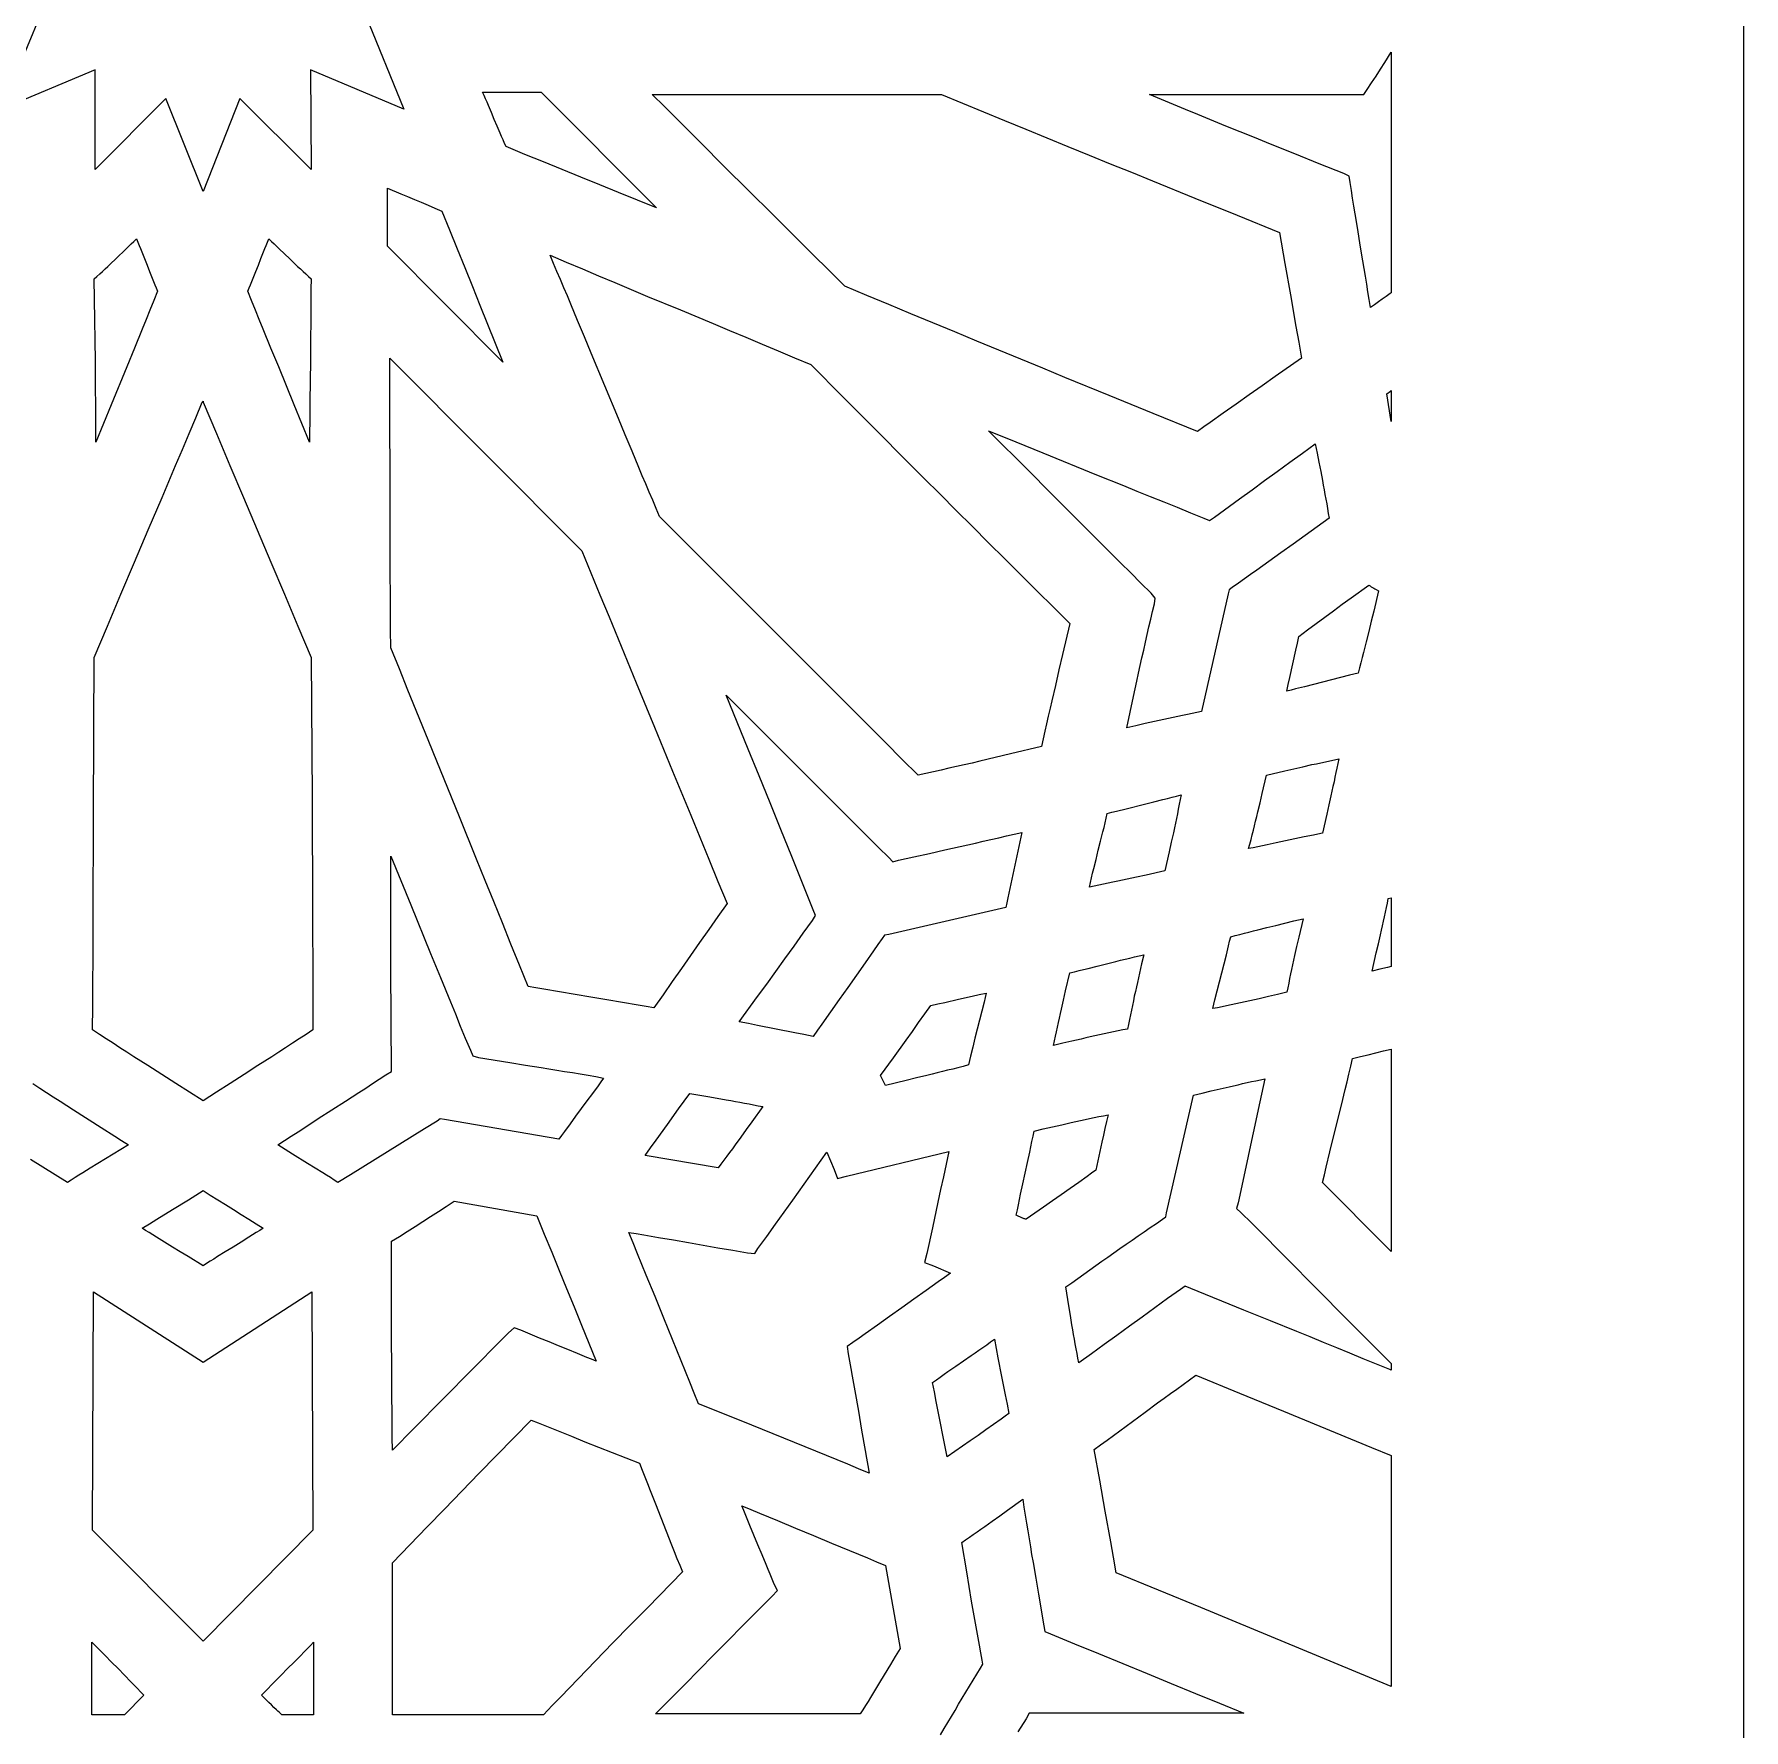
# Model space of a CAD drawing. Extents: x -500 to 500, y -1000 to 1000.
# Drawn here: x 257.5 to 500, y -258.1 to -17.6 of the extents above; entities that cross this region are included whole.
import ezdxf

# ---------------------------------------------------------------- set-up
doc = ezdxf.new("R2010")
doc.units = 0
doc.layers.add('LAYER_1', color=18, linetype='CONTINUOUS')

msp = doc.modelspace()

# ---------------------------------------------------------------- linework, layer by layer
at = {"layer": 'LAYER_1'}
for points in [[(-500, -1000), (500, -1000), (500, 1000), (-500, 1000)], [(450, -54.3), (449.83, -54.42), (449.27, -54.82), (448.72, -55.21), (448.17, -55.6), (447.61, -55.99), (447.05, -56.38), (446.87, -55.27), (446.7, -54.17), (446.52, -53.06), (446.34, -51.95), (445.97, -49.74), (445.61, -47.52), (445.24, -45.31), (444.88, -43.1), (444.7, -41.99), (444.52, -40.88), (444.34, -39.78), (444.17, -38.67), (444.05, -37.74), (443.25, -37.39), (439.79, -36.01), (436.34, -34.61), (432.88, -33.22), (431.16, -32.52), (429.44, -31.82), (427.71, -31.12), (425.99, -30.42), (424.27, -29.72), (422.56, -29.01), (420.84, -28.3), (419.13, -27.59), (417.42, -26.88), (415.71, -26.17), (446.13, -26.17), (446.59, -25.47), (447.21, -24.51), (447.84, -23.56), (448.46, -22.59), (449.08, -21.63), (450, -20.19)], [(345.78, -42.26), (340.42, -40.09), (337.75, -39), (335.08, -37.92), (332.41, -36.83), (329.76, -35.74), (327.11, -34.66), (324.46, -33.57), (324.25, -33.1), (324.04, -32.61), (323.83, -32.13), (323.62, -31.65), (323.2, -30.67), (322.79, -29.7), (322.38, -28.72), (321.97, -27.75), (321.76, -27.26), (321.55, -26.78), (321.34, -26.3), (321.12, -25.82), (329.42, -25.82)], [(389.2, -27.4), (392.18, -28.63), (395.17, -29.87), (398.16, -31.09), (401.15, -32.32), (404.15, -33.55), (407.14, -34.77), (410.14, -35.99), (413.14, -37.21), (416.13, -38.43), (422.14, -40.87), (428.14, -43.3), (434.14, -45.73), (434.92, -50.16), (435.7, -54.6), (436.48, -59.06), (436.87, -61.31), (437.26, -63.56), (433.54, -66.16), (431.69, -67.47), (429.84, -68.77), (427.99, -70.07), (426.16, -71.37), (424.33, -72.67), (423.42, -73.33), (422.51, -73.98), (416.24, -71.42), (409.98, -68.85), (403.72, -66.29), (400.59, -65), (397.46, -63.72), (394.34, -62.43), (391.21, -61.14), (388.09, -59.85), (384.97, -58.56), (381.85, -57.27), (378.73, -55.97), (375.62, -54.67), (372.51, -53.37), (365.68, -46.6), (362.27, -43.21), (358.85, -39.81), (355.44, -36.41), (352.03, -33), (350.32, -31.3), (348.62, -29.59), (346.91, -27.88), (345.2, -26.17), (386.22, -26.17)], [(309.55, -40.26), (310.5, -40.66), (311.46, -41.06), (312.42, -41.46), (313.4, -41.87), (314.37, -42.29), (315.36, -42.72), (316.44, -45.37), (317.52, -48.04), (318.6, -50.71), (319.68, -53.39), (320.76, -56.07), (321.84, -58.76), (324, -64.14), (307.64, -47.7), (307.64, -39.48)], [(272.24, -47.11), (272.43, -47.57), (272.62, -48.03), (272.8, -48.5), (273.17, -49.43), (273.54, -50.36), (273.91, -51.29), (274.28, -52.22), (274.47, -52.69), (274.66, -53.15), (274.85, -53.61), (275.04, -54.07), (274.5, -55.41), (273.95, -56.76), (273.41, -58.1), (272.86, -59.45), (271.76, -62.13), (270.66, -64.82), (268.46, -70.17), (267.37, -72.83), (266.28, -75.48), (266.28, -74.05), (266.28, -72.61), (266.27, -71.17), (266.26, -69.73), (266.25, -68.29), (266.24, -66.84), (266.23, -65.4), (266.21, -63.95), (266.18, -61.05), (266.14, -58.14), (266.05, -52.33), (266.44, -51.98), (266.83, -51.63), (267.21, -51.28), (267.59, -50.92), (267.97, -50.57), (268.34, -50.21), (269.09, -49.49), (270.57, -48.06), (271.31, -47.36), (271.68, -47), (272.04, -46.66)], [(291.19, -47), (291.56, -47.36), (292.29, -48.06), (293.78, -49.49), (294.52, -50.21), (294.9, -50.57), (295.28, -50.92), (295.66, -51.28), (296.04, -51.63), (296.43, -51.98), (296.81, -52.33), (296.79, -53.78), (296.78, -55.24), (296.76, -56.69), (296.75, -58.14), (296.72, -61.05), (296.7, -63.95), (296.68, -66.84), (296.65, -69.73), (296.64, -71.17), (296.62, -72.61), (296.6, -74.05), (296.58, -75.48), (295.5, -72.83), (294.41, -70.17), (292.21, -64.82), (291.1, -62.13), (290.01, -59.45), (289.46, -58.1), (288.91, -56.76), (288.37, -55.41), (287.83, -54.07), (288.02, -53.61), (288.21, -53.15), (288.4, -52.69), (288.59, -52.22), (288.96, -51.29), (289.33, -50.36), (289.69, -49.43), (290.06, -48.5), (290.25, -48.03), (290.44, -47.57), (290.63, -47.11), (290.82, -46.66)], [(332.98, -49.95), (335.28, -50.92), (337.59, -51.89), (339.9, -52.86), (342.22, -53.83), (344.53, -54.8), (349.18, -56.73), (353.82, -58.66), (356.14, -59.63), (358.46, -60.6), (360.77, -61.56), (363.07, -62.54), (365.37, -63.51), (367.67, -64.48), (372.25, -69.09), (376.83, -73.69), (381.41, -78.28), (383.71, -80.58), (386, -82.88), (388.3, -85.17), (390.59, -87.46), (392.89, -89.76), (395.19, -92.05), (397.5, -94.33), (399.8, -96.62), (402.11, -98.9), (404.42, -101.18), (403.39, -105.59), (402.87, -107.78), (402.36, -109.97), (401.86, -112.15), (401.61, -113.23), (401.36, -114.32), (401.11, -115.41), (400.87, -116.49), (400.63, -117.58), (400.39, -118.66), (396, -119.7), (393.81, -120.22), (391.63, -120.73), (390.54, -120.99), (389.45, -121.24), (388.36, -121.49), (387.26, -121.74), (386.17, -121.99), (385.07, -122.23), (383.98, -122.48), (382.88, -122.72), (380.59, -120.42), (378.3, -118.12), (373.72, -113.53), (369.14, -108.95), (364.56, -104.37), (359.98, -99.79), (355.4, -95.2), (350.82, -90.61), (348.53, -88.32), (346.24, -86.02), (345.74, -84.87), (345.25, -83.71), (344.76, -82.56), (344.27, -81.41), (343.78, -80.25), (343.29, -79.09), (342.32, -76.78), (341.35, -74.46), (340.39, -72.14), (338.46, -67.49), (336.54, -62.85), (335.57, -60.53), (334.61, -58.21), (333.64, -55.9), (333.15, -54.74), (332.66, -53.58), (332.17, -52.43), (331.68, -51.27), (331.18, -50.12), (330.69, -48.97)], [(335.18, -90.88), (336.47, -94), (337.77, -97.13), (339.06, -100.26), (340.35, -103.38), (342.92, -109.63), (345.49, -115.89), (348.06, -122.14), (350.64, -128.39), (351.92, -131.51), (353.21, -134.64), (354.51, -137.77), (355.8, -140.89), (354.51, -142.75), (353.21, -144.61), (351.91, -146.45), (350.62, -148.3), (349.32, -150.15), (348.03, -151.99), (346.73, -153.85), (345.43, -155.71), (344.31, -155.52), (343.19, -155.32), (340.96, -154.95), (338.73, -154.57), (336.5, -154.2), (334.28, -153.83), (332.05, -153.46), (329.82, -153.08), (328.7, -152.89), (327.58, -152.7), (326.36, -149.68), (325.15, -146.67), (323.94, -143.66), (322.72, -140.65), (321.5, -137.64), (320.28, -134.64), (317.84, -128.63), (312.96, -116.64), (310.53, -110.65), (309.32, -107.65), (308.1, -104.66), (308.08, -102.09), (308.07, -99.53), (308.05, -96.96), (308.04, -94.39), (308.03, -91.82), (308.02, -89.25), (308.01, -86.68), (308, -84.11), (308, -78.96), (307.99, -73.82), (307.99, -63.56)], [(281.49, -69.81), (282.43, -72.03), (283.37, -74.27), (284.32, -76.53), (285.28, -78.79), (287.21, -83.35), (289.15, -87.93), (291.1, -92.5), (293.03, -97.06), (293.99, -99.33), (294.94, -101.58), (295.88, -103.82), (296.81, -106.04), (296.9, -119.37), (296.94, -125.92), (296.97, -132.44), (296.99, -135.7), (297, -138.96), (297.01, -142.23), (297.02, -145.51), (297.03, -148.8), (297.04, -152.12), (297.04, -155.46), (297.04, -158.83), (296.09, -159.47), (295.13, -160.1), (294.16, -160.73), (293.19, -161.37), (292.21, -162.01), (291.23, -162.64), (289.27, -163.91), (287.3, -165.18), (285.35, -166.44), (283.41, -167.68), (281.49, -168.91), (279.57, -167.68), (277.62, -166.44), (275.64, -165.18), (273.66, -163.91), (272.66, -163.28), (271.67, -162.64), (270.68, -162.01), (269.7, -161.37), (268.72, -160.73), (267.74, -160.1), (266.78, -159.47), (265.82, -158.83), (265.84, -155.46), (265.86, -152.12), (265.88, -148.8), (265.89, -145.51), (265.92, -138.96), (265.94, -132.44), (265.96, -125.92), (265.98, -119.37), (266, -116.08), (266.01, -112.76), (266.03, -109.42), (266.05, -106.04), (266.99, -103.82), (267.93, -101.58), (268.88, -99.33), (269.84, -97.06), (271.77, -92.5), (273.71, -87.93), (275.66, -83.35), (277.59, -78.79), (278.55, -76.53), (279.5, -74.27), (280.44, -72.03), (281.38, -69.81), (281.49, -69.69)], [(450, -72.56), (449.35, -68.65), (449.89, -68.24), (450, -68.16)], [(396.74, -75.42), (400.57, -76.99), (408.21, -80.1), (412.02, -81.65), (413.92, -82.42), (415.82, -83.19), (417.73, -83.96), (419.63, -84.72), (421.53, -85.49), (423.43, -86.25), (424.24, -86.6), (424.93, -86.13), (428.47, -83.53), (430.25, -82.23), (432.03, -80.92), (433.81, -79.62), (435.6, -78.32), (437.4, -77.02), (438.31, -76.36), (439.21, -75.71), (439.47, -77.02), (439.73, -78.32), (439.99, -79.63), (440.24, -80.94), (440.36, -81.6), (440.48, -82.25), (440.6, -82.91), (440.72, -83.58), (440.84, -84.24), (440.95, -84.91), (441.06, -85.58), (441.17, -86.25), (437.78, -88.7), (436.07, -89.93), (434.36, -91.17), (432.64, -92.41), (430.92, -93.64), (430.05, -94.25), (429.19, -94.87), (428.33, -95.48), (427.46, -96.09), (427, -96.44), (426.89, -97.01), (423.08, -113.69), (422.41, -113.82), (421.75, -113.95), (421.08, -114.09), (420.41, -114.23), (419.74, -114.37), (419.07, -114.51), (418.41, -114.65), (417.74, -114.8), (417.08, -114.95), (416.42, -115.1), (415.1, -115.39), (413.79, -115.7), (412.49, -116), (412.96, -113.79), (413.44, -111.57), (413.92, -109.36), (414.16, -108.26), (414.4, -107.16), (414.64, -106.06), (414.89, -104.96), (415.14, -103.86), (415.39, -102.77), (415.64, -101.67), (415.89, -100.58), (416.14, -99.49), (416.4, -98.4), (416.52, -97.59), (415.94, -96.9), (414.5, -95.47), (413.05, -94.03), (411.61, -92.6), (410.17, -91.17), (407.29, -88.3), (404.42, -85.42), (401.55, -82.54), (398.67, -79.66), (392.9, -73.86)], [(446.9, -95.81), (446.99, -95.87), (447.08, -95.93), (447.16, -95.98), (447.25, -96.04), (447.34, -96.09), (447.51, -96.19), (447.68, -96.29), (447.85, -96.38), (448.2, -96.55), (447.51, -99.44), (447.16, -100.89), (446.8, -102.35), (446.44, -103.82), (446.26, -104.56), (446.08, -105.29), (445.89, -106.03), (445.7, -106.77), (445.51, -107.51), (445.32, -108.24), (444.69, -108.4), (444.06, -108.55), (442.8, -108.87), (441.52, -109.19), (440.25, -109.52), (438.98, -109.84), (437.71, -110.17), (436.44, -110.48), (435.81, -110.64), (435.18, -110.79), (435.4, -109.83), (435.61, -108.86), (436.05, -106.91), (436.48, -104.96), (436.69, -103.99), (436.91, -103.03), (437.52, -102.58), (438.12, -102.12), (439.35, -101.21), (440.58, -100.3), (441.82, -99.39), (443.06, -98.48), (444.31, -97.56), (446.82, -95.74)], [(357.11, -112.8), (358.54, -114.24), (361.41, -117.1), (364.28, -119.97), (367.16, -122.85), (370.05, -125.72), (372.94, -128.61), (375.83, -131.5), (377.28, -132.95), (378.73, -134.41), (379.3, -134.99), (380.11, -134.76), (382.31, -134.28), (384.5, -133.8), (386.68, -133.32), (388.87, -132.83), (389.96, -132.59), (391.05, -132.34), (392.14, -132.09), (393.23, -131.84), (394.33, -131.59), (395.42, -131.33), (396.52, -131.08), (397.62, -130.82), (397.47, -131.49), (397.33, -132.16), (397.04, -133.49), (396.75, -134.82), (396.47, -136.14), (396.19, -137.47), (395.91, -138.8), (395.62, -140.13), (395.47, -140.8), (395.32, -141.47), (378.73, -145.29), (378.15, -145.41), (377.81, -145.87), (377.2, -146.74), (376.59, -147.61), (375.37, -149.34), (374.14, -151.08), (372.91, -152.81), (371.68, -154.55), (370.45, -156.29), (369.23, -158.02), (368.62, -158.89), (368.01, -159.76), (366.71, -159.5), (365.4, -159.24), (362.77, -158.72), (360.14, -158.2), (358.83, -157.94), (357.53, -157.68), (360.12, -154.12), (361.42, -152.33), (362.71, -150.54), (364.01, -148.75), (365.31, -146.95), (366.6, -145.14), (367.25, -144.23), (367.9, -143.32), (368.36, -142.63), (368.01, -141.82), (366.5, -138.03), (364.97, -134.24), (363.44, -130.44), (361.89, -126.64), (360.35, -122.82), (358.8, -119.01), (355.69, -111.37)], [(442.42, -121.05), (442.29, -121.7), (442.15, -122.35), (442.02, -123.01), (441.88, -123.66), (441.73, -124.31), (441.45, -125.62), (441.15, -126.94), (440.85, -128.26), (440.25, -130.93), (439.6, -131.07), (438.95, -131.2), (437.64, -131.47), (436.33, -131.75), (435.01, -132.03), (433.69, -132.32), (432.38, -132.6), (431.07, -132.87), (430.42, -133), (429.77, -133.13), (429.94, -132.48), (430.11, -131.83), (430.27, -131.18), (430.44, -130.53), (430.6, -129.88), (430.76, -129.23), (430.92, -128.58), (431.08, -127.92), (431.39, -126.62), (431.69, -125.32), (432.3, -122.72), (434.89, -122.11), (436.18, -121.81), (437.47, -121.51), (438.75, -121.22), (439.39, -121.08), (440.03, -120.94), (440.66, -120.8), (441.3, -120.67), (441.93, -120.53), (442.56, -120.4)], [(420.07, -126.17), (419.94, -126.84), (419.8, -127.51), (419.67, -128.19), (419.53, -128.86), (419.38, -129.53), (419.24, -130.2), (419.1, -130.88), (418.8, -132.22), (418.5, -133.57), (417.9, -136.26), (415.22, -136.87), (413.88, -137.17), (412.54, -137.46), (411.87, -137.61), (411.2, -137.75), (410.53, -137.89), (409.86, -138.03), (409.19, -138.17), (408.52, -138.31), (407.86, -138.44), (407.19, -138.58), (407.34, -137.92), (407.49, -137.27), (407.65, -136.62), (407.81, -135.97), (408.13, -134.67), (408.45, -133.37), (408.78, -132.06), (409.1, -130.76), (409.26, -130.11), (409.41, -129.46), (409.57, -128.81), (409.72, -128.16), (410.39, -127.98), (411.05, -127.81), (412.38, -127.48), (415.01, -126.83), (416.31, -126.5), (417.61, -126.17), (418.26, -126), (418.91, -125.84), (419.56, -125.67), (420.2, -125.49)], [(309.53, -137.64), (310.94, -141.1), (313.75, -148), (315.15, -151.43), (316.56, -154.87), (317.27, -156.58), (317.97, -158.3), (318.68, -160.01), (319.4, -161.73), (319.74, -162.54), (320.55, -162.77), (324.97, -163.47), (327.19, -163.82), (329.42, -164.17), (330.53, -164.35), (331.64, -164.54), (332.75, -164.72), (333.86, -164.9), (334.97, -165.09), (336.08, -165.28), (337.19, -165.47), (338.29, -165.67), (337.9, -166.21), (337.51, -166.75), (336.72, -167.84), (335.92, -168.92), (335.12, -170.01), (334.32, -171.09), (333.53, -172.18), (332.74, -173.26), (332.34, -173.81), (331.95, -174.35), (315.71, -171.57), (315.13, -171.45), (314.67, -171.8), (312.91, -172.89), (311.15, -173.97), (309.39, -175.06), (307.64, -176.14), (305.89, -177.23), (304.14, -178.31), (302.38, -179.4), (300.62, -180.48), (300.08, -180.14), (299.54, -179.79), (299, -179.45), (298.46, -179.11), (297.38, -178.44), (296.31, -177.78), (294.18, -176.46), (293.13, -175.81), (292.09, -175.16), (293.04, -174.53), (294, -173.9), (294.95, -173.28), (295.91, -172.66), (297.83, -171.42), (299.75, -170.18), (301.67, -168.94), (303.59, -167.7), (304.55, -167.08), (305.51, -166.46), (306.46, -165.83), (307.41, -165.2), (308.22, -164.74), (308.22, -163.93), (308.2, -162.06), (308.18, -160.2), (308.17, -158.34), (308.15, -156.48), (308.14, -154.62), (308.13, -152.76), (308.13, -150.91), (308.12, -149.05), (308.11, -145.34), (308.11, -141.63), (308.1, -134.18)], [(450, -149.86), (449.48, -149.98), (448.38, -150.24), (447.28, -150.5), (447.88, -147.91), (448.18, -146.63), (448.47, -145.35), (448.62, -144.71), (448.76, -144.07), (448.9, -143.43), (449.04, -142.78), (449.18, -142.14), (449.32, -141.49), (449.45, -140.85), (449.58, -140.2), (450, -140.1)], [(436.88, -145.7), (436.58, -147), (436.29, -148.3), (436.15, -148.95), (436, -149.6), (435.86, -150.25), (435.72, -150.9), (435.58, -151.56), (435.45, -152.21), (435.31, -152.86), (435.18, -153.51), (433.88, -153.81), (432.57, -154.12), (431.26, -154.42), (429.94, -154.71), (429.28, -154.86), (428.62, -155), (427.96, -155.14), (427.31, -155.28), (426.65, -155.42), (426, -155.56), (425.35, -155.69), (424.7, -155.82), (424.85, -155.19), (425, -154.56), (425.32, -153.29), (425.64, -152.01), (425.96, -150.73), (426.29, -149.45), (426.61, -148.17), (426.92, -146.9), (427.08, -146.27), (427.23, -145.64), (427.88, -145.46), (428.52, -145.3), (429.17, -145.13), (429.81, -144.96), (430.45, -144.8), (431.08, -144.64), (432.36, -144.32), (433.63, -144.01), (434.91, -143.7), (436.19, -143.39), (437.49, -143.09)], [(414.6, -149.49), (414.3, -150.79), (414, -152.1), (413.86, -152.75), (413.71, -153.41), (413.56, -154.07), (413.42, -154.72), (413.28, -155.38), (413.14, -156.05), (413, -156.71), (412.86, -157.38), (412.73, -158.05), (412.6, -158.72), (411.93, -158.85), (411.27, -158.98), (410.6, -159.12), (409.94, -159.26), (409.28, -159.4), (408.62, -159.54), (407.97, -159.69), (407.31, -159.83), (406.66, -159.98), (406.01, -160.13), (404.71, -160.43), (403.41, -160.73), (402.12, -161.03), (402.25, -160.38), (402.38, -159.74), (402.52, -159.09), (402.65, -158.45), (402.79, -157.81), (402.94, -157.16), (403.08, -156.52), (403.23, -155.88), (403.52, -154.6), (403.82, -153.32), (404.42, -150.73), (405.07, -150.58), (405.72, -150.42), (406.37, -150.26), (407.01, -150.11), (408.31, -149.78), (409.62, -149.46), (410.93, -149.13), (411.59, -148.97), (412.25, -148.81), (412.91, -148.65), (413.57, -148.49), (414.24, -148.34), (414.9, -148.18)], [(392.4, -154.26), (392.25, -154.89), (391.93, -156.16), (391.61, -157.44), (391.29, -158.72), (390.96, -160), (390.64, -161.28), (390.33, -162.55), (390.17, -163.18), (390.02, -163.81), (389.28, -164.01), (388.55, -164.2), (387.82, -164.39), (387.08, -164.57), (386.35, -164.76), (385.61, -164.94), (384.88, -165.12), (384.14, -165.3), (382.67, -165.66), (381.21, -166.01), (378.27, -166.71), (377.58, -165.32), (379.39, -162.8), (381.19, -160.3), (382.08, -159.05), (382.97, -157.81), (383.85, -156.58), (384.72, -155.36), (385.71, -155.14), (386.69, -154.93), (388.64, -154.49), (390.58, -154.06), (391.56, -153.84), (392.55, -153.63)], [(450, -190.28), (449.41, -189.69), (440.25, -180.48), (440.51, -179.4), (440.77, -178.31), (441.31, -176.12), (442.38, -171.73), (442.92, -169.52), (443.46, -167.31), (443.73, -166.21), (443.99, -165.1), (444.25, -163.99), (444.51, -162.89), (445.62, -162.62), (446.72, -162.36), (447.82, -162.09), (448.92, -161.83), (450, -161.56)], [(431.6, -167.96), (431.12, -170.14), (430.65, -172.34), (430.17, -174.54), (429.22, -178.95), (428.27, -183.38), (428.04, -184.19), (428.73, -184.77), (430.16, -186.2), (431.58, -187.64), (434.43, -190.52), (440.15, -196.29), (443.01, -199.17), (444.45, -200.61), (445.89, -202.06), (447.33, -203.5), (448.77, -204.93), (450, -206.16), (450, -207.12), (449.78, -207.02), (447.9, -206.25), (446.02, -205.47), (444.14, -204.7), (442.26, -203.93), (440.38, -203.16), (438.5, -202.39), (436.62, -201.63), (432.86, -200.1), (429.1, -198.57), (421.59, -195.53), (420.78, -195.19), (420.09, -195.65), (418.28, -196.95), (416.48, -198.25), (414.68, -199.56), (412.89, -200.86), (411.09, -202.16), (409.3, -203.46), (407.5, -204.77), (405.69, -206.07), (405.56, -205.4), (405.43, -204.72), (405.31, -204.05), (405.19, -203.38), (405.07, -202.7), (404.95, -202.03), (404.84, -201.36), (404.72, -200.68), (404.5, -199.34), (404.28, -197.99), (403.84, -195.3), (404.69, -194.69), (405.53, -194.09), (406.38, -193.48), (407.23, -192.87), (408.09, -192.27), (408.94, -191.66), (409.8, -191.06), (410.66, -190.45), (411.52, -189.85), (412.38, -189.25), (413.24, -188.65), (414.1, -188.06), (414.96, -187.46), (415.83, -186.87), (416.69, -186.28), (417.55, -185.69), (418.02, -185.35), (418.13, -184.77), (421.93, -168.1), (423.19, -167.79), (424.46, -167.49), (425.73, -167.19), (427, -166.9), (427.64, -166.75), (428.28, -166.61), (428.91, -166.46), (429.55, -166.32), (430.18, -166.18), (430.81, -166.05), (431.44, -165.91), (432.07, -165.78)], [(353.09, -168.3), (354.39, -168.52), (355.69, -168.75), (356.33, -168.86), (356.98, -168.98), (357.63, -169.1), (358.28, -169.22), (358.93, -169.34), (359.57, -169.46), (360.22, -169.59), (360.87, -169.72), (359.31, -171.89), (358.53, -172.97), (357.75, -174.06), (356.95, -175.14), (356.56, -175.69), (356.16, -176.23), (355.75, -176.77), (355.35, -177.31), (354.94, -177.86), (354.53, -178.4), (344.17, -176.66), (344.95, -175.57), (345.74, -174.47), (347.33, -172.26), (348.93, -170.05), (349.72, -168.95), (350.5, -167.86)], [(409.62, -171.83), (409.4, -172.8), (409.19, -173.78), (408.97, -174.77), (408.54, -176.75), (408.11, -178.75), (407.5, -179.18), (406.89, -179.62), (405.67, -180.48), (404.44, -181.35), (403.2, -182.22), (401.95, -183.09), (400.7, -183.96), (398.2, -185.69), (398.11, -185.67), (398.03, -185.64), (397.94, -185.62), (397.85, -185.59), (397.77, -185.55), (397.68, -185.52), (397.51, -185.45), (397.33, -185.37), (397.16, -185.29), (396.82, -185.11), (396.97, -184.37), (397.12, -183.63), (397.44, -182.14), (397.76, -180.65), (398.08, -179.15), (398.41, -177.65), (398.73, -176.16), (399.04, -174.67), (399.2, -173.93), (399.35, -173.19), (400.65, -172.89), (401.96, -172.58), (403.28, -172.28), (404.59, -171.99), (405.25, -171.84), (405.91, -171.7), (406.57, -171.56), (407.22, -171.42), (407.88, -171.28), (408.53, -171.14), (409.19, -171.01), (409.84, -170.87)], [(386.87, -177.87), (386.48, -179.66), (386.09, -181.47), (385.7, -183.28), (384.92, -186.91), (384.14, -190.56), (383.8, -191.83), (385.07, -192.29), (387.48, -193.33), (386.62, -193.94), (385.76, -194.55), (384.03, -195.78), (382.3, -197.02), (380.57, -198.25), (378.84, -199.49), (377.12, -200.72), (375.39, -201.95), (374.52, -202.56), (373.66, -203.17), (372.85, -203.75), (372.97, -204.79), (373.16, -205.84), (373.35, -206.88), (373.54, -207.93), (373.73, -208.98), (374.1, -211.09), (374.47, -213.2), (374.83, -215.32), (375.2, -217.44), (375.39, -218.51), (375.58, -219.57), (375.77, -220.63), (375.96, -221.7), (374.45, -221.07), (372.94, -220.44), (371.43, -219.82), (369.91, -219.2), (368.4, -218.58), (366.89, -217.96), (365.38, -217.35), (363.87, -216.73), (360.84, -215.51), (357.82, -214.29), (351.77, -211.86), (351.14, -210.34), (350.52, -208.82), (349.9, -207.3), (349.28, -205.78), (348.05, -202.74), (346.82, -199.7), (345.58, -196.66), (344.35, -193.62), (343.73, -192.1), (343.11, -190.58), (342.49, -189.06), (341.86, -187.55), (342.92, -187.72), (343.98, -187.9), (345.04, -188.08), (346.09, -188.26), (348.21, -188.62), (350.31, -188.99), (352.42, -189.36), (354.51, -189.73), (356.6, -190.09), (357.64, -190.26), (358.68, -190.44), (359.72, -190.56), (360.18, -189.86), (361.43, -188.13), (362.67, -186.41), (363.9, -184.69), (365.12, -182.99), (367.55, -179.59), (369.97, -176.2), (371.01, -178.63), (371.47, -179.9), (372.74, -179.56), (387.25, -176.08)], [(282.51, -182.27), (283.58, -182.93), (284.68, -183.61), (285.8, -184.3), (286.9, -185), (287.99, -185.68), (289.03, -186.34), (290.02, -186.97), (289.53, -187.28), (289.03, -187.59), (288.51, -187.92), (287.97, -188.25), (286.87, -188.94), (285.75, -189.63), (284.63, -190.32), (283.54, -191), (283, -191.34), (282.48, -191.66), (281.98, -191.98), (281.49, -192.29), (279.38, -191), (278.26, -190.32), (277.13, -189.63), (276, -188.94), (274.9, -188.25), (274.36, -187.92), (273.84, -187.59), (273.34, -187.28), (272.85, -186.97), (273.87, -186.34), (274.95, -185.68), (277.17, -184.3), (279.4, -182.93), (280.47, -182.27), (281.49, -181.64)], [(328.84, -185.23), (329.88, -187.8), (330.93, -190.37), (331.99, -192.95), (333.05, -195.53), (334.11, -198.12), (335.16, -200.7), (336.21, -203.27), (337.25, -205.84), (336.58, -205.56), (335.91, -205.28), (335.24, -205), (334.57, -204.73), (333.23, -204.18), (331.9, -203.64), (330.56, -203.09), (329.22, -202.55), (328.55, -202.27), (327.88, -202), (327.21, -201.72), (326.54, -201.44), (325.62, -201.09), (324.81, -201.78), (323.77, -202.83), (322.74, -203.87), (320.68, -205.95), (318.63, -208.04), (316.57, -210.12), (314.52, -212.2), (312.46, -214.29), (310.4, -216.37), (309.37, -217.41), (308.34, -218.46), (308.31, -216.61), (308.3, -214.76), (308.28, -212.92), (308.27, -211.07), (308.26, -209.23), (308.25, -207.38), (308.24, -205.53), (308.23, -203.68), (308.23, -199.98), (308.22, -196.27), (308.22, -188.82), (309.34, -188.12), (310.45, -187.43), (311.55, -186.73), (312.66, -186.03), (313.76, -185.32), (314.86, -184.6), (315.97, -183.88), (317.09, -183.15)], [(297.04, -229.8), (281.49, -245.54), (265.82, -229.8), (265.94, -196), (281.49, -205.95), (296.93, -196)], [(393.97, -204.02), (394.22, -205.33), (394.74, -207.98), (395.26, -210.62), (395.52, -211.94), (395.78, -213.25), (395.24, -213.64), (394.69, -214.03), (393.6, -214.81), (392.5, -215.58), (391.4, -216.36), (390.3, -217.12), (389.2, -217.89), (388.11, -218.64), (387.02, -219.38), (386.51, -216.77), (385.99, -214.16), (385.47, -211.52), (385.21, -210.19), (384.95, -208.85), (385.49, -208.46), (386.03, -208.07), (386.58, -207.68), (387.13, -207.3), (387.68, -206.92), (388.23, -206.54), (389.33, -205.78), (390.43, -205.02), (390.98, -204.64), (391.53, -204.26), (392.08, -203.87), (392.62, -203.49), (393.16, -203.1), (393.71, -202.71)], [(428.5, -210.37), (434.74, -212.93), (447.22, -218.05), (450, -219.19), (450, -251.94), (446.92, -250.67), (434.95, -245.72), (422.98, -240.77), (416.99, -238.29), (410.99, -235.82), (410.6, -233.64), (410.21, -231.46), (409.43, -227.08), (408.65, -222.7), (407.88, -218.34), (408.78, -217.69), (409.69, -217.03), (410.59, -216.38), (411.49, -215.72), (412.39, -215.06), (413.28, -214.4), (415.08, -213.07), (416.87, -211.75), (417.77, -211.09), (418.67, -210.43), (419.57, -209.77), (420.47, -209.11), (421.37, -208.46), (422.28, -207.8)], [(328.99, -214.56), (329.94, -214.95), (330.89, -215.33), (331.84, -215.72), (333.74, -216.48), (335.65, -217.24), (339.49, -218.76), (341.42, -219.53), (343.36, -220.31), (343.75, -221.26), (344.13, -222.22), (344.51, -223.18), (344.9, -224.15), (345.66, -226.07), (346.41, -228.01), (347.17, -229.94), (347.93, -231.87), (348.31, -232.83), (348.69, -233.79), (349.08, -234.75), (349.47, -235.7), (344.54, -240.74), (342.08, -243.26), (339.61, -245.79), (337.15, -248.32), (334.69, -250.86), (333.46, -252.13), (332.23, -253.41), (331, -254.68), (329.76, -255.96), (308.34, -255.96), (308.34, -234.43), (309.57, -233.15), (310.8, -231.87), (312.03, -230.6), (313.26, -229.33), (315.72, -226.79), (318.19, -224.26), (320.65, -221.73), (323.11, -219.21), (328.04, -214.17)], [(359.15, -226.85), (360.42, -227.37), (361.7, -227.9), (362.97, -228.43), (365.52, -229.49), (368.07, -230.55), (370.62, -231.62), (373.17, -232.68), (374.44, -233.2), (375.72, -233.73), (376.99, -234.26), (378.27, -234.78), (380.34, -246.59), (379.65, -247.72), (378.96, -248.86), (377.56, -251.17), (376.86, -252.34), (376.15, -253.51), (375.79, -254.09), (375.43, -254.68), (375.06, -255.26), (374.7, -255.85), (345.66, -255.85), (346.7, -254.81), (347.73, -253.76), (349.79, -251.68), (351.85, -249.6), (353.9, -247.51), (355.95, -245.43), (358.01, -243.35), (360.07, -241.26), (361.1, -240.22), (362.14, -239.18), (362.94, -238.37), (362.48, -237.44), (362.2, -236.75), (361.92, -236.05), (361.63, -235.36), (361.34, -234.66), (360.76, -233.27), (360.18, -231.88), (359.6, -230.49), (359.02, -229.11), (358.73, -228.41), (358.44, -227.72), (358.16, -227.02), (357.88, -226.33)], [(267.59, -247.55), (268.52, -248.49), (269.44, -249.42), (270.35, -250.36), (271.26, -251.29), (271.72, -251.76), (272.17, -252.24), (272.63, -252.71), (273.08, -253.19), (270.32, -255.96), (265.71, -255.96), (265.71, -245.66)], [(297.16, -255.96), (292.67, -255.96), (292.47, -255.79), (292.28, -255.62), (292.09, -255.44), (291.91, -255.27), (291.54, -254.92), (291.18, -254.57), (290.83, -254.23), (290.48, -253.88), (289.79, -253.19), (290.24, -252.71), (290.7, -252.24), (291.16, -251.76), (291.62, -251.29), (292.08, -250.82), (292.54, -250.36), (293.47, -249.42), (294.4, -248.49), (294.86, -248.02), (295.33, -247.55), (295.79, -247.08), (296.25, -246.61), (296.7, -246.14), (297.16, -245.66)]]:
    msp.add_lwpolyline(points, close=True, dxfattribs=at)
for points in [[(304.53, -14.94), (309.95, -28.25), (296.7, -22.69), (296.81, -36.82), (286.68, -26.74), (281.49, -39.94), (276.19, -26.74), (266.17, -36.82), (266.17, -22.69), (252.92, -28.25), (258.45, -14.94)], [(257.36, -166.46), (258.32, -167.08), (259.28, -167.7), (260.24, -168.32), (261.2, -168.94), (263.13, -170.18), (267.01, -172.66), (268.95, -173.9), (269.92, -174.53), (270.89, -175.16), (268.73, -176.46), (267.65, -177.12), (266.57, -177.78), (265.49, -178.44), (264.95, -178.78), (264.41, -179.11), (263.87, -179.45), (263.33, -179.79), (262.79, -180.14), (262.25, -180.48), (260.52, -179.4), (258.78, -178.31), (257.03, -177.23)], [(386.08, -258.8), (386.59, -257.94), (387.1, -257.07), (387.61, -256.21), (388.13, -255.35), (388.64, -254.49), (389.16, -253.63), (389.68, -252.77), (390.19, -251.92), (390.71, -251.06), (391.23, -250.21), (391.75, -249.37), (392.09, -248.79), (391.98, -248.21), (391.78, -247.17), (391.59, -246.12), (391.41, -245.08), (391.22, -244.04), (391.04, -243), (390.85, -241.96), (390.67, -240.91), (390.49, -239.87), (390.14, -237.79), (389.79, -235.7), (389.1, -231.54), (389.64, -231.17), (390.18, -230.79), (390.72, -230.42), (391.26, -230.04), (391.8, -229.66), (392.34, -229.28), (393.42, -228.51), (394.5, -227.74), (395.58, -226.96), (397.74, -225.4), (397.91, -226.53), (398.09, -227.65), (398.27, -228.78), (398.45, -229.9), (398.63, -231.02), (398.82, -232.14), (399, -233.26), (399.19, -234.37), (399.57, -236.61), (399.96, -238.85), (400.73, -243.35), (400.85, -244.16), (401.66, -244.5), (405.07, -245.9), (408.5, -247.3), (411.93, -248.71), (415.37, -250.12), (418.8, -251.53), (422.23, -252.94), (425.66, -254.34), (429.08, -255.73), (398.66, -255.73), (398.2, -256.54), (397.03, -258.41)]]:
    msp.add_lwpolyline(points, dxfattribs=at)

doc.saveas('drawing.dxf')
